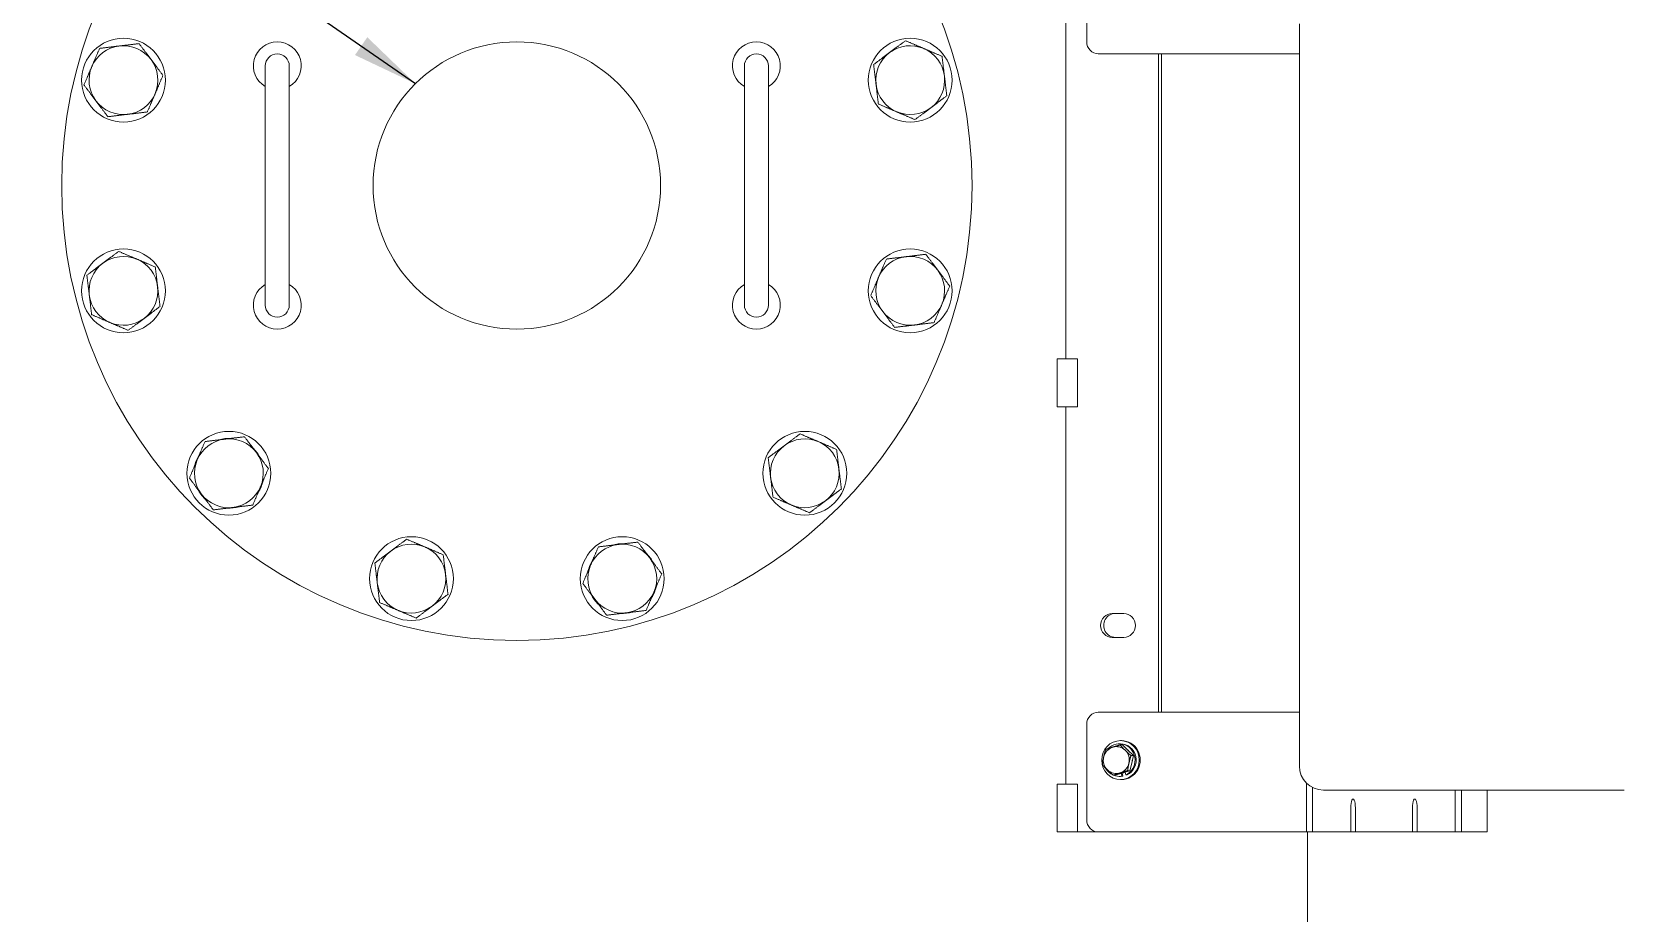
# Model space of a CAD drawing. Header units: inches. Extents: x 17 to 469, y 7 to 301.
# Drawn here: x 214.54 to 247.77, y 91.58 to 109.99 of the extents above; entities that cross this region are included whole.
import ezdxf

# ---------------------------------------------------------------- set-up
doc = ezdxf.new("R2010")
doc.units = ezdxf.units.IN
doc.header["$LTSCALE"] = 14
doc.header["$MEASUREMENT"] = 0
doc.layers.add('Symbol (ANSI)', color=7, linetype='Continuous', lineweight=25)
doc.layers.add('Visible (ANSI)', color=7, linetype='Continuous', lineweight=50)
doc.styles.add('MEMCOR Medium', font='arial.ttf')
doc.dimstyles.new('Default (ANSI)$7', dxfattribs={"dimscale": 14, "dimtxt": 0.15, "dimasz": 0.098425, "dimexe": 0.125, "dimexo": 0.0625, "dimgap": 0.031496, "dimtad": 0, "dimtih": 1, "dimtoh": 1, "dimdec": 4, "dimrnd": 1e-08, "dimzin": 3, "dimdsep": 46, "dimlunit": 5, "dimtxsty": 'MEMCOR Medium', "dimcen": 0.09, "dimdle": 0.393701, "dimclrd": 256, "dimclre": 256, "dimclrt": 256, "dimadec": 0, "dimazin": 1, "dimtfac": 0.8, "dimtofl": 0, "dimtmove": 0, "dimatfit": 3, "dimfxl": 1, "dimfrac": 1, "dimtolj": 1, "dimtzin": 4, "dimlwd": -1, "dimlwe": -1, "dimarcsym": 0})

msp = doc.modelspace()

# ---------------------------------------------------------------- linework, layer by layer
at = {"layer": 'Visible (ANSI)', "linetype": 'Continuous', "lineweight": 18}
for p, q in [((236.555866, 111.776895), (236.555866, 109.776895)), ((236.121432, 111.036895), (236.121432, 103.156895)), ((240.993798, 110.151895), (240.993798, 94.651895)), ((236.797347, 109.526895), (240.083287, 109.526895)), ((238.053283, 95.776895), (238.053283, 109.526895)), ((238.117988, 109.526895), (238.117988, 95.776895)), ((240.619113, 109.526895), (240.083287, 109.526895)), ((240.619113, 109.526895), (240.993798, 109.526895)), ((219.410784, 109.276895), (219.410784, 108.526895)), ((219.910784, 108.526895), (219.910784, 109.276895)), ((229.410784, 109.276895), (229.410784, 108.526895)), ((229.910784, 108.526895), (229.910784, 109.276895)), ((219.410784, 105.026895), (219.410784, 108.526895)), ((219.910784, 105.026895), (219.910784, 108.526895)), ((229.410784, 105.026895), (229.410784, 108.526895)), ((229.910784, 105.026895), (229.910784, 108.526895)), ((219.410784, 105.026895), (219.410784, 104.276895)), ((219.910784, 104.276895), (219.910784, 105.026895)), ((229.410784, 105.026895), (229.410784, 104.276895)), ((229.910784, 104.276895), (229.910784, 105.026895)), ((235.940265, 103.156895), (236.362913, 103.156895)), ((235.940265, 103.156895), (235.940265, 102.156895)), ((236.362913, 103.156895), (236.362913, 102.156895)), ((235.940265, 102.156895), (236.362913, 102.156895)), ((236.121432, 102.156895), (236.121432, 94.276895)), ((237.087357, 97.839395), (237.328839, 97.839395)), ((237.328839, 97.339395), (237.087357, 97.339395)), ((240.083287, 95.776895), (236.797347, 95.776895)), ((240.083287, 95.776895), (240.619113, 95.776895)), ((240.993798, 95.776895), (240.619113, 95.776895)), ((236.555866, 95.526895), (236.555866, 93.526895)), ((237.259605, 95.116895), (237.235276, 95.116895)), ((237.299217, 95.093071), (237.249291, 95.093071)), ((237.259605, 95.182895), (237.28031, 95.182895)), ((237.299217, 95.093071), (237.413857, 94.982462)), ((237.413857, 94.982462), (237.528497, 94.871852)), ((237.528497, 94.871852), (237.478571, 94.871852)), ((237.528497, 94.871852), (237.493291, 94.713764)), ((237.158391, 94.460719), (237.108464, 94.460719)), ((237.308238, 94.508198), (237.158391, 94.460719)), ((237.259605, 94.436895), (237.235276, 94.436895)), ((237.270744, 94.496318), (237.287054, 94.441147)), ((237.311383, 94.441147), (237.287054, 94.441147)), ((237.311383, 94.441147), (237.293279, 94.502386)), ((237.458084, 94.555676), (237.308238, 94.508198)), ((237.373875, 94.468657), (237.357566, 94.523827)), ((237.398204, 94.468657), (237.373875, 94.468657)), ((237.458084, 94.555676), (237.408157, 94.555676)), ((237.493291, 94.713764), (237.458084, 94.555676)), ((235.940265, 94.276895), (236.362913, 94.276895)), ((235.940265, 94.276895), (235.940265, 93.276895)), ((236.362913, 94.276895), (236.362913, 93.276895)), ((237.259605, 94.370895), (237.28031, 94.370895)), ((241.140208, 93.276895), (241.140208, 94.298379)), ((241.269617, 94.204969), (241.269617, 93.276895)), ((241.493798, 94.151895), (247.772316, 94.151895)), ((244.246036, 93.276895), (244.246036, 94.151895)), ((244.375446, 94.151895), (244.375446, 93.276895)), ((244.911448, 93.276895), (244.911448, 94.151895)), ((242.064839, 93.276895), (242.064839, 93.776895)), ((242.161896, 93.776895), (242.161896, 93.276895)), ((243.353757, 93.276895), (243.353757, 93.776895)), ((243.450815, 93.776895), (243.450815, 93.276895)), ((235.940265, 93.276895), (236.362913, 93.276895)), ((236.362913, 93.276895), (236.797347, 93.276895)), ((236.797347, 93.276895), (240.083287, 93.276895)), ((240.619113, 93.276895), (240.083287, 93.276895)), ((240.619113, 93.276895), (241.140208, 93.276895)), ((241.269617, 93.276895), (241.140208, 93.276895)), ((241.161099, 93.276895), (241.161099, 77.457895)), ((241.269617, 93.276895), (242.064839, 93.276895)), ((242.161896, 93.276895), (242.064839, 93.276895)), ((242.161896, 93.276895), (243.353757, 93.276895)), ((243.450815, 93.276895), (243.353757, 93.276895)), ((243.450815, 93.276895), (244.246036, 93.276895)), ((244.375446, 93.276895), (244.246036, 93.276895)), ((244.375446, 93.276895), (244.89654, 93.276895)), ((244.911448, 93.276895), (244.89654, 93.276895))]:
    msp.add_line(p, q, dxfattribs=at)
for centre, radius in [((224.660784, 106.776895), 9.5), ((216.450414, 108.976857), 0.875), ((224.660784, 106.776895), 3), ((232.871153, 108.976857), 0.875), ((216.450414, 104.576933), 0.875), ((232.871153, 104.576933), 0.875), ((218.650376, 100.766487), 0.875), ((230.671192, 100.766487), 0.875), ((222.460822, 98.566526), 0.875), ((226.860746, 98.566526), 0.875)]:
    msp.add_circle(centre, radius, dxfattribs=at)
for centre, radius, start, end in [((216.450414, 108.976857), 0.71875, 96.8933817, 156.8933817), ((216.450414, 108.976857), 0.71875, 36.8933817, 96.8933817), ((219.660784, 109.276895), 0.5, 90, 240), ((219.660784, 109.276895), 0.5, 300, 90), ((229.660784, 109.276895), 0.5, 90, 240), ((229.660784, 109.276895), 0.5, 300, 90), ((232.871153, 108.976857), 0.71875, 66.8933817, 126.8933817), ((216.450414, 108.976857), 0.71875, 336.8933817, 36.8933817), ((219.660784, 109.276895), 0.25, 0, 180), ((229.660784, 109.276895), 0.25, 0, 180), ((232.871153, 108.976857), 0.71875, 126.8933817, 186.8933817), ((232.871153, 108.976857), 0.71875, 6.8933817, 66.8933817), ((216.450414, 108.976857), 0.71875, 156.8933817, 216.8933817), ((232.871153, 108.976857), 0.71875, 306.8933817, 6.8933817), ((216.450414, 108.976857), 0.71875, 276.8933817, 336.8933817), ((232.871153, 108.976857), 0.71875, 186.8933817, 246.8933817), ((216.450414, 108.976857), 0.71875, 216.8933817, 276.8933817), ((232.871153, 108.976857), 0.71875, 246.8933817, 306.8933817), ((216.450414, 104.576933), 0.71875, 126.8933817, 186.8933817), ((216.450414, 104.576933), 0.71875, 66.8933817, 126.8933817), ((216.450414, 104.576933), 0.71875, 6.8933817, 66.8933817), ((232.871153, 104.576933), 0.71875, 96.8933817, 156.8933817), ((232.871153, 104.576933), 0.71875, 36.8933817, 96.8933817), ((219.660784, 104.276895), 0.5, 120, 270), ((219.660784, 104.276895), 0.5, 270, 60), ((229.660784, 104.276895), 0.5, 120, 270), ((229.660784, 104.276895), 0.5, 270, 60), ((232.871153, 104.576933), 0.71875, 156.8933817, 216.8933817), ((232.871153, 104.576933), 0.71875, 336.8933817, 36.8933817), ((216.450414, 104.576933), 0.71875, 186.8933817, 246.8933817), ((216.450414, 104.576933), 0.71875, 306.8933817, 6.8933817), ((219.660784, 104.276895), 0.25, 180, 0), ((229.660784, 104.276895), 0.25, 180, 0), ((232.871153, 104.576933), 0.71875, 216.8933817, 276.8933817), ((232.871153, 104.576933), 0.71875, 276.8933817, 336.8933817), ((216.450414, 104.576933), 0.71875, 246.8933817, 306.8933817), ((218.650376, 100.766487), 0.71875, 96.8933817, 156.8933817), ((218.650376, 100.766487), 0.7295, 87.0450202, 106.7417431), ((218.650376, 100.766487), 0.71875, 36.8933817, 96.8933817), ((230.671192, 100.766487), 0.71875, 66.8933817, 126.8933817), ((230.671192, 100.766487), 0.71875, 6.8933817, 66.8933817), ((218.650376, 100.766487), 0.71875, 156.8933817, 216.8933817), ((218.650376, 100.766487), 0.7295, 147.0450202, 166.7417431), ((218.650376, 100.766487), 0.7295, 27.0450202, 46.7417431), ((218.650376, 100.766487), 0.71875, 336.8933817, 36.8933817), ((230.671192, 100.766487), 0.71875, 126.8933817, 186.8933817), ((230.671192, 100.766487), 0.71875, 306.8933817, 6.8933817), ((218.650376, 100.766487), 0.7295, 207.0450202, 226.7417431), ((218.650376, 100.766487), 0.71875, 276.8933817, 336.8933817), ((218.650376, 100.766487), 0.7295, 327.0450202, 346.7417431), ((230.671192, 100.766487), 0.71875, 186.8933817, 246.8933817), ((218.650376, 100.766487), 0.71875, 216.8933817, 276.8933817), ((218.650376, 100.766487), 0.7295, 267.0450202, 286.7417431), ((230.671192, 100.766487), 0.71875, 246.8933817, 306.8933817), ((222.460822, 98.566526), 0.71875, 126.8933817, 186.8933817), ((222.460822, 98.566526), 0.71875, 66.8933817, 126.8933817), ((222.460822, 98.566526), 0.71875, 6.8933817, 66.8933817), ((226.860746, 98.566526), 0.71875, 96.8933817, 156.8933817), ((226.860746, 98.566526), 0.7295, 87.0450202, 106.7417431), ((226.860746, 98.566526), 0.71875, 36.8933817, 96.8933817), ((226.860746, 98.566526), 0.7295, 27.0450202, 46.7417431), ((226.860746, 98.566526), 0.71875, 156.8933817, 216.8933817), ((226.860746, 98.566526), 0.7295, 147.0450202, 166.7417431), ((226.860746, 98.566526), 0.71875, 336.8933817, 36.8933817), ((222.460822, 98.566526), 0.71875, 186.8933817, 246.8933817), ((222.460822, 98.566526), 0.71875, 306.8933817, 6.8933817), ((226.860746, 98.566526), 0.7295, 327.0450202, 346.7417431), ((226.860746, 98.566526), 0.7295, 207.0450202, 226.7417431), ((226.860746, 98.566526), 0.71875, 216.8933817, 276.8933817), ((226.860746, 98.566526), 0.71875, 276.8933817, 336.8933817), ((222.460822, 98.566526), 0.71875, 246.8933817, 306.8933817), ((226.860746, 98.566526), 0.7295, 267.0450202, 286.7417431), ((241.493798, 94.651895), 0.5, 180, 270)]:
    msp.add_arc(centre, radius, start, end, dxfattribs=at)
for centre, major_axis, ratio, start_param, end_param in [((236.797347, 109.776895), (0, -0.25), 0.965925826, 4.71238898, 6.283185307), ((237.087357, 97.589395), (0, -0.25), 0.965925826, 3.141592654, 6.283185307), ((237.152062, 97.589395), (0, 0.25), 0.965925826, 0, 3.141592654), ((237.328839, 97.589395), (0, 0.25), 0.965925826, 3.141592654, 6.283185307), ((236.797347, 95.526895), (0, 0.25), 0.965925826, 0, 1.570796327), ((237.235276, 94.776895), (0, 0.34), 0.965925826, 3.577272031, 7.074831237), ((237.172382, 94.776895), (0, 0.281), 0.965925826, 5.532987754, 6.580185305), ((237.259605, 94.776895), (0, 0.34), 0.965925826, 3.577272031, 6.283185307), ((237.28031, 94.776895), (0, -0.406), 0.965925826, 0, 3.141592654), ((237.172382, 94.776895), (0, -0.281), 0.965925826, 4.485790202, 5.532987754), ((237.172382, 94.776895), (0, 0.281), 0.965925826, 0.296999998, 1.344197549), ((237.172382, 94.776895), (0, 0.281), 0.965925826, 4.485790202, 5.532987754), ((237.235276, 94.776895), (0, -0.281), 0.965925826, 2.210841768, 2.571948432), ((237.235276, 94.776895), (0, -0.281), 0.965925826, 1.128217617, 1.56017748), ((237.235276, 94.776895), (0, 0.34), 0.965925826, 2.091903088, 2.725476288), ((237.172382, 94.776895), (0, -0.281), 0.965925826, 5.532987754, 6.580185305), ((237.235276, 94.776895), (0, -0.34), 0.965925826, 5.906610878, 6.441505925), ((237.172382, 94.776895), (0, -0.281), 0.965925826, 0.296999998, 1.344197549), ((237.259605, 94.776895), (0, -0.34), 0.965925826, 0, 0.158320618), ((237.235276, 94.776895), (0, -0.281), 0.965925826, 0.1787989, 0.415201095), ((242.113367, 93.776895), (0, 0.1875), 0.258819045, 4.71238898, 7.853981634), ((243.402286, 93.776895), (0, 0.1875), 0.258819045, 4.71238898, 7.853981634), ((236.797347, 93.526895), (0, -0.25), 0.965925826, 4.71238898, 6.283185307)]:
    msp.add_ellipse(centre, major_axis=major_axis, ratio=ratio, start_param=start_param, end_param=end_param, dxfattribs=at)
msp.add_ellipse((237.259605, 94.776895), major_axis=(0, 0.406), ratio=0.965925826, dxfattribs=at)
for points, weights in [([(215.952178, 109.640606), (216.172952, 109.667296), (216.364149, 109.690411)], [1.01001874936, 1.04314139574, 1]), ([(216.364149, 109.690411), (216.555345, 109.713526), (216.776119, 109.740217)], [1, 1.04314139574, 1.01001874936]), ([(216.776119, 109.740217), (216.909621, 109.562366), (217.025238, 109.408343)], [1.01001874936, 1.04314139574, 1]), ([(232.439668, 109.55168), (232.593691, 109.667296), (232.771542, 109.800798)], [1, 1.04314139574, 1.01001874936]), ([(232.771542, 109.800798), (232.976084, 109.713526), (233.153222, 109.637946)], [1.01001874936, 1.04314139574, 1]), ([(215.789325, 109.258926), (215.864905, 109.436064), (215.952178, 109.640606)], [1, 1.04314139574, 1.01001874936]), ([(217.025238, 109.408343), (217.140854, 109.254319), (217.274356, 109.076468)], [1, 1.04314139574, 1.01001874936]), ([(232.107794, 109.302562), (232.285644, 109.436064), (232.439668, 109.55168)], [1.01001874936, 1.04314139574, 1]), ([(233.153222, 109.637946), (233.33036, 109.562366), (233.534902, 109.475094)], [1, 1.04314139574, 1.01001874936]), ([(233.534902, 109.475094), (233.561593, 109.254319), (233.584708, 109.063123)], [1.01001874936, 1.04314139574, 1]), ([(215.626473, 108.877246), (215.713745, 109.081787), (215.789325, 109.258926)], [1.01001874936, 1.04314139574, 1]), ([(217.274356, 109.076468), (217.187084, 108.871927), (217.111504, 108.694788)], [1.01001874936, 1.04314139574, 1]), ([(232.157599, 108.890591), (232.134484, 109.081787), (232.107794, 109.302562)], [1, 1.04314139574, 1.01001874936]), ([(233.584708, 109.063123), (233.607823, 108.871927), (233.634513, 108.651152)], [1, 1.04314139574, 1.01001874936]), ([(215.875591, 108.545371), (215.759975, 108.699395), (215.626473, 108.877246)], [1, 1.04314139574, 1.01001874936]), ([(217.111504, 108.694788), (217.035924, 108.51765), (216.948651, 108.313108)], [1, 1.04314139574, 1.01001874936]), ([(232.207405, 108.47862), (232.180714, 108.699395), (232.157599, 108.890591)], [1.01001874936, 1.04314139574, 1]), ([(216.12471, 108.213497), (215.991207, 108.391348), (215.875591, 108.545371)], [1.01001874936, 1.04314139574, 1]), ([(232.589085, 108.315768), (232.411947, 108.391348), (232.207405, 108.47862)], [1, 1.04314139574, 1.01001874936]), ([(233.302639, 108.402034), (233.148616, 108.286417), (232.970765, 108.152915)], [1, 1.04314139574, 1.01001874936]), ([(233.634513, 108.651152), (233.456663, 108.51765), (233.302639, 108.402034)], [1.01001874936, 1.04314139574, 1]), ([(216.53668, 108.263303), (216.345484, 108.240188), (216.12471, 108.213497)], [1, 1.04314139574, 1.01001874936]), ([(216.948651, 108.313108), (216.727877, 108.286417), (216.53668, 108.263303)], [1.01001874936, 1.04314139574, 1]), ([(232.970765, 108.152915), (232.766223, 108.240188), (232.589085, 108.315768)], [1.01001874936, 1.04314139574, 1]), ([(216.018929, 105.151756), (216.172952, 105.267373), (216.350803, 105.400875)], [1, 1.04314139574, 1.01001874936]), ([(216.350803, 105.400875), (216.555345, 105.313602), (216.732483, 105.238022)], [1.01001874936, 1.04314139574, 1]), ([(215.687054, 104.902638), (215.864905, 105.03614), (216.018929, 105.151756)], [1.01001874936, 1.04314139574, 1]), ([(216.732483, 105.238022), (216.909621, 105.162442), (217.114163, 105.07517)], [1, 1.04314139574, 1.01001874936]), ([(217.114163, 105.07517), (217.140854, 104.854395), (217.163969, 104.663199)], [1.01001874936, 1.04314139574, 1]), ([(232.210064, 104.859002), (232.285644, 105.03614), (232.372917, 105.240682)], [1, 1.04314139574, 1.01001874936]), ([(232.372917, 105.240682), (232.593691, 105.267373), (232.784888, 105.290487)], [1.01001874936, 1.04314139574, 1]), ([(232.784888, 105.290487), (232.976084, 105.313602), (233.196858, 105.340293)], [1, 1.04314139574, 1.01001874936]), ([(233.196858, 105.340293), (233.33036, 105.162442), (233.445977, 105.008419)], [1.01001874936, 1.04314139574, 1]), ([(215.73686, 104.490667), (215.713745, 104.681864), (215.687054, 104.902638)], [1, 1.04314139574, 1.01001874936]), ([(232.047212, 104.477322), (232.134484, 104.681864), (232.210064, 104.859002)], [1.01001874936, 1.04314139574, 1]), ([(233.445977, 105.008419), (233.561593, 104.854395), (233.695095, 104.676544)], [1, 1.04314139574, 1.01001874936]), ([(215.786666, 104.078696), (215.759975, 104.299471), (215.73686, 104.490667)], [1.01001874936, 1.04314139574, 1]), ([(217.163969, 104.663199), (217.187084, 104.472003), (217.213774, 104.251228)], [1, 1.04314139574, 1.01001874936]), ([(232.29633, 104.145448), (232.180714, 104.299471), (232.047212, 104.477322)], [1, 1.04314139574, 1.01001874936]), ([(233.695095, 104.676544), (233.607823, 104.472003), (233.532243, 104.294864)], [1.01001874936, 1.04314139574, 1]), ([(216.168346, 103.915844), (215.991207, 103.991424), (215.786666, 104.078696)], [1, 1.04314139574, 1.01001874936]), ([(217.213774, 104.251228), (217.035924, 104.117726), (216.8819, 104.00211)], [1.01001874936, 1.04314139574, 1]), ([(232.545449, 103.813573), (232.411947, 103.991424), (232.29633, 104.145448)], [1.01001874936, 1.04314139574, 1]), ([(233.532243, 104.294864), (233.456663, 104.117726), (233.36939, 103.913184)], [1, 1.04314139574, 1.01001874936]), ([(216.550026, 103.752992), (216.345484, 103.840264), (216.168346, 103.915844)], [1.01001874936, 1.04314139574, 1]), ([(216.8819, 104.00211), (216.727877, 103.886494), (216.550026, 103.752992)], [1, 1.04314139574, 1.01001874936]), ([(232.957419, 103.863379), (232.766223, 103.840264), (232.545449, 103.813573)], [1, 1.04314139574, 1.01001874936]), ([(233.36939, 103.913184), (233.148616, 103.886494), (232.957419, 103.863379)], [1.01001874936, 1.04314139574, 1]), ([(217.989287, 101.048556), (218.064867, 101.225694), (218.15214, 101.430236)], [1, 1.04314139574, 1.01001874936]), ([(218.15214, 101.430236), (218.372914, 101.456927), (218.56411, 101.480042)], [1.01001874936, 1.04314139574, 1]), ([(218.56411, 101.480042), (218.755307, 101.503157), (218.976081, 101.529847)], [1, 1.04314139574, 1.01001874936]), ([(218.976081, 101.529847), (219.109583, 101.351996), (219.2252, 101.197973)], [1.01001874936, 1.04314139574, 1]), ([(230.239706, 101.341311), (230.393729, 101.456927), (230.57158, 101.590429)], [1, 1.04314139574, 1.01001874936]), ([(230.57158, 101.590429), (230.776122, 101.503157), (230.95326, 101.427577)], [1.01001874936, 1.04314139574, 1]), ([(230.95326, 101.427577), (231.130399, 101.351996), (231.33494, 101.264724)], [1, 1.04314139574, 1.01001874936]), ([(217.826435, 100.666876), (217.913707, 100.871418), (217.989287, 101.048556)], [1.01001874936, 1.04314139574, 1]), ([(219.2252, 101.197973), (219.340816, 101.04395), (219.474318, 100.866099)], [1, 1.04314139574, 1.01001874936]), ([(229.907832, 101.092192), (230.085683, 101.225694), (230.239706, 101.341311)], [1.01001874936, 1.04314139574, 1]), ([(229.957637, 100.680221), (229.934522, 100.871418), (229.907832, 101.092192)], [1, 1.04314139574, 1.01001874936]), ([(231.33494, 101.264724), (231.361631, 101.04395), (231.384746, 100.852753)], [1.01001874936, 1.04314139574, 1]), ([(219.474318, 100.866099), (219.387046, 100.661557), (219.311465, 100.484419)], [1.01001874936, 1.04314139574, 1]), ([(231.384746, 100.852753), (231.407861, 100.661557), (231.434552, 100.440783)], [1, 1.04314139574, 1.01001874936]), ([(218.075553, 100.335002), (217.959937, 100.489025), (217.826435, 100.666876)], [1, 1.04314139574, 1.01001874936]), ([(219.311465, 100.484419), (219.235885, 100.30728), (219.148613, 100.102739)], [1, 1.04314139574, 1.01001874936]), ([(230.007443, 100.268251), (229.980752, 100.489025), (229.957637, 100.680221)], [1.01001874936, 1.04314139574, 1]), ([(231.434552, 100.440783), (231.256701, 100.30728), (231.102677, 100.191664)], [1.01001874936, 1.04314139574, 1]), ([(218.324671, 100.003127), (218.191169, 100.180978), (218.075553, 100.335002)], [1.01001874936, 1.04314139574, 1]), ([(218.736642, 100.052933), (218.545446, 100.029818), (218.324671, 100.003127)], [1, 1.04314139574, 1.01001874936]), ([(219.148613, 100.102739), (218.927839, 100.076048), (218.736642, 100.052933)], [1.01001874936, 1.04314139574, 1]), ([(230.389123, 100.105398), (230.211985, 100.180978), (230.007443, 100.268251)], [1, 1.04314139574, 1.01001874936]), ([(230.770803, 99.942546), (230.566261, 100.029818), (230.389123, 100.105398)], [1.01001874936, 1.04314139574, 1]), ([(231.102677, 100.191664), (230.948654, 100.076048), (230.770803, 99.942546)], [1, 1.04314139574, 1.01001874936]), ([(222.029336, 99.141349), (222.18336, 99.256965), (222.361211, 99.390467)], [1, 1.04314139574, 1.01001874936]), ([(222.361211, 99.390467), (222.565752, 99.303195), (222.742891, 99.227615)], [1.01001874936, 1.04314139574, 1]), ([(221.697462, 98.89223), (221.875313, 99.025732), (222.029336, 99.141349)], [1.01001874936, 1.04314139574, 1]), ([(222.742891, 99.227615), (222.920029, 99.152035), (223.124571, 99.064762)], [1, 1.04314139574, 1.01001874936]), ([(223.124571, 99.064762), (223.151262, 98.843988), (223.174376, 98.652791)], [1.01001874936, 1.04314139574, 1]), ([(226.199657, 98.848594), (226.275237, 99.025732), (226.362509, 99.230274)], [1, 1.04314139574, 1.01001874936]), ([(226.362509, 99.230274), (226.583284, 99.256965), (226.77448, 99.28008)], [1.01001874936, 1.04314139574, 1]), ([(226.77448, 99.28008), (226.965676, 99.303195), (227.186451, 99.329885)], [1, 1.04314139574, 1.01001874936]), ([(227.186451, 99.329885), (227.319953, 99.152035), (227.435569, 98.998011)], [1.01001874936, 1.04314139574, 1]), ([(221.747268, 98.48026), (221.724153, 98.671456), (221.697462, 98.89223)], [1, 1.04314139574, 1.01001874936]), ([(226.036804, 98.466914), (226.124077, 98.671456), (226.199657, 98.848594)], [1.01001874936, 1.04314139574, 1]), ([(227.435569, 98.998011), (227.551185, 98.843988), (227.684687, 98.666137)], [1, 1.04314139574, 1.01001874936]), ([(221.797073, 98.068289), (221.770383, 98.289063), (221.747268, 98.48026)], [1.01001874936, 1.04314139574, 1]), ([(223.174376, 98.652791), (223.197491, 98.461595), (223.224182, 98.240821)], [1, 1.04314139574, 1.01001874936]), ([(226.285923, 98.13504), (226.170306, 98.289063), (226.036804, 98.466914)], [1, 1.04314139574, 1.01001874936]), ([(227.684687, 98.666137), (227.597415, 98.461595), (227.521835, 98.284457)], [1.01001874936, 1.04314139574, 1]), ([(222.178753, 97.905436), (222.001615, 97.981016), (221.797073, 98.068289)], [1, 1.04314139574, 1.01001874936]), ([(223.224182, 98.240821), (223.046331, 98.107319), (222.892308, 97.991702)], [1.01001874936, 1.04314139574, 1]), ([(226.535041, 97.803166), (226.401539, 97.981016), (226.285923, 98.13504)], [1.01001874936, 1.04314139574, 1]), ([(227.521835, 98.284457), (227.446255, 98.107319), (227.358983, 97.902777)], [1, 1.04314139574, 1.01001874936]), ([(222.560433, 97.742584), (222.355892, 97.829856), (222.178753, 97.905436)], [1.01001874936, 1.04314139574, 1]), ([(222.892308, 97.991702), (222.738284, 97.876086), (222.560433, 97.742584)], [1, 1.04314139574, 1.01001874936]), ([(226.947012, 97.852971), (226.755815, 97.829856), (226.535041, 97.803166)], [1, 1.04314139574, 1.01001874936]), ([(227.358983, 97.902777), (227.138208, 97.876086), (226.947012, 97.852971)], [1.01001874936, 1.04314139574, 1]), ([(237.092948, 95.045592), (237.162492, 95.067627), (237.249291, 95.093071)], [1, 1.0379548493, 1]), ([(237.249291, 95.093071), (237.30423, 95.033796), (237.357435, 94.982462)], [1, 1.0379548493, 1]), ([(236.879184, 94.681938), (236.891556, 94.766657), (236.907895, 94.840026)], [1, 1.0379548493, 1]), ([(236.907895, 94.840026), (236.924235, 94.913395), (236.949598, 94.998114)], [1, 1.0379548493, 1]), ([(236.949598, 94.998114), (237.023404, 95.023558), (237.092948, 95.045592)], [1, 1.0379548493, 1]), ([(237.357435, 94.982462), (237.410639, 94.931128), (237.478571, 94.871852)], [1, 1.0379548493, 1]), ([(237.478571, 94.871852), (237.453208, 94.787133), (237.436868, 94.713764)], [1, 1.0379548493, 1]), ([(236.987329, 94.571328), (236.934124, 94.622662), (236.879184, 94.681938)], [1, 1.0379548493, 1]), ([(237.108464, 94.460719), (237.040533, 94.519994), (236.987329, 94.571328)], [1, 1.0379548493, 1]), ([(237.251815, 94.508198), (237.182271, 94.486163), (237.108464, 94.460719)], [1, 1.0379548493, 1]), ([(237.408157, 94.555676), (237.321359, 94.530232), (237.251815, 94.508198)], [1, 1.0379548493, 1]), ([(237.436868, 94.713764), (237.420529, 94.640395), (237.408157, 94.555676)], [1, 1.0379548493, 1])]:
    msp.add_rational_spline(points, weights, degree=2, dxfattribs=at)

# ---------------------------------------------------------------- leaders
at = {"layer": 'Symbol (ANSI)', "annotation_type": 0, "has_hookline": 1, "hookline_direction": 1, "text_width": 50.134995}
msp.add_leader([(222.544136, 108.902877), (202.729215, 122.620193), (201.351263, 122.620193)], dimstyle='Default (ANSI)$7', override={"dimtad": 0}, dxfattribs=at)

doc.saveas('drawing.dxf')
